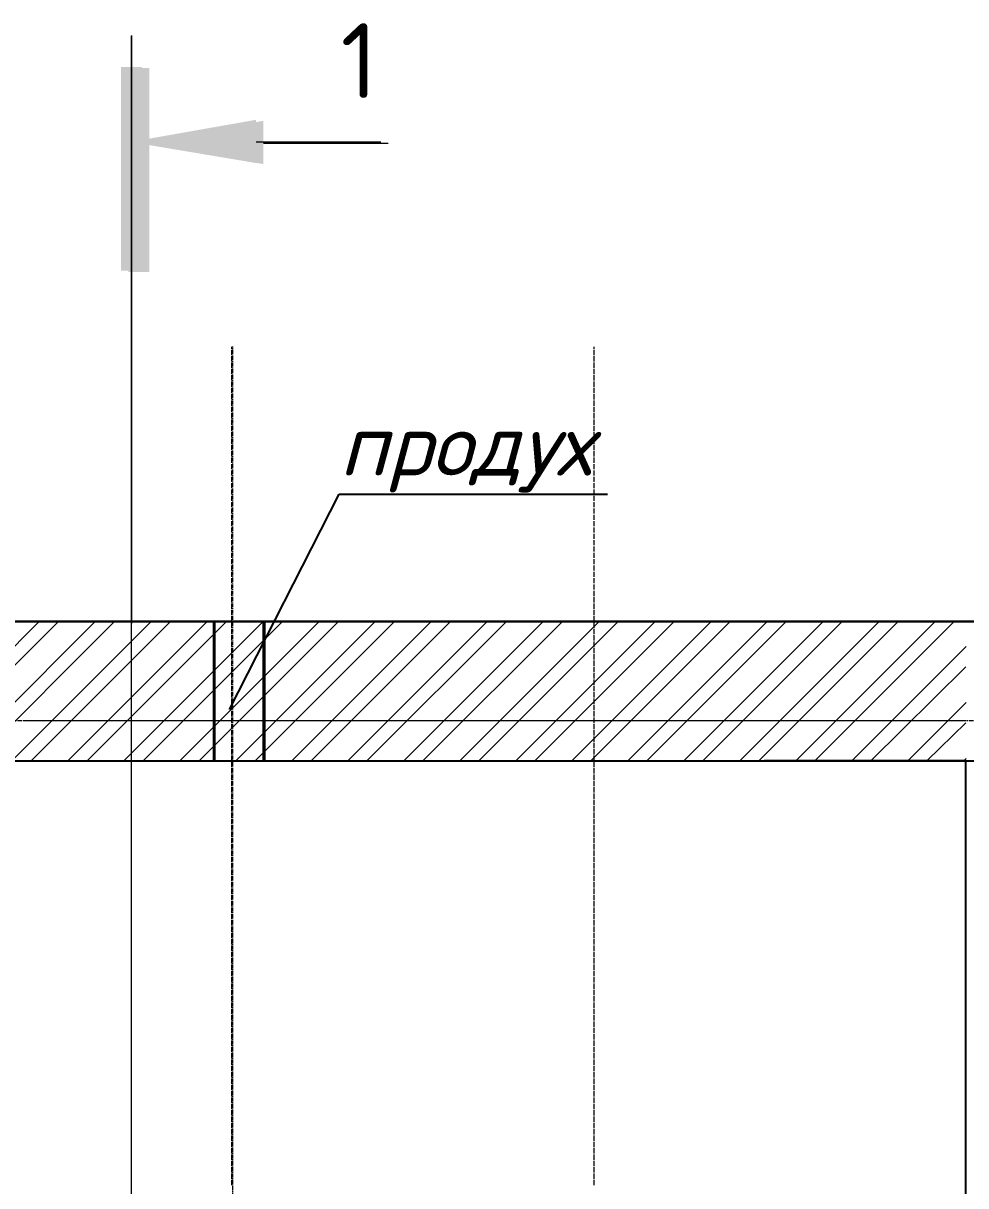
# Model space of a CAD drawing. Header units: millimetres. Extents: x -10178924 to 11692288, y -947381 to 58396.
# Drawn here: x 748519 to 752297, y -782655 to -777995 of the extents above; entities that cross this region are included whole.
import ezdxf

# ---------------------------------------------------------------- set-up
doc = ezdxf.new("R2010")
doc.units = ezdxf.units.MM
doc.linetypes.add('осевая', pattern=[50.8, 31.75, -6.35, 6.35, -6.35])
for name, color, linetype in [('PDF __0', 7, 'Continuous'), ('PDF _PDF _Разрезы', 7, 'Continuous'), ('PDF _перегородки нов.', 7, 'Continuous'), ('PDF _Стены внутр.1', 7, 'Continuous'), ('PDF _Стены.1', 7, 'Continuous'), ('Стены внутр.1', 7, 'Continuous')]:
    doc.layers.add(name, color=color, linetype=linetype)
doc.layers.add('PDF _Размеры осевые', color=7, linetype='Continuous', true_color=0x5d6970)
doc.layers.add('PDF _штриховка', color=7, linetype='Continuous', true_color=0x95834a)
for name, color, linetype, lineweight in [('PDF _Разрезы', 7, 'Continuous', 9), ('PDF _Текст', 7, 'Continuous', 5), ('перегородки нов.', 112, 'Continuous', 30), ('Размеры осевые', 153, 'Continuous', 9), ('Стены.1', 7, 'Continuous', 25), ('Текст 0.09', 250, 'Continuous', 5), ('ШТРИХОВКА', 252, 'Continuous', 15)]:
    doc.layers.add(name, color=color, linetype=linetype, lineweight=lineweight)
doc.styles.add('PDF ISOCPEUR', font='isocpeur.ttf')
doc.styles.add('НТПИ_ТИ', font='isocpeui.ttf', dxfattribs={"height": 250})

# ---------------------------------------------------------------- blocks, each defined once
blk = doc.blocks.new('A$C5282721b')
at = {"layer": 'ШТРИХОВКА', "ltscale": 100, "true_color": 0x000000, "transparency": 33554687}
h = blk.add_hatch(dxfattribs=at)
h.set_pattern_fill('ANSI31', color=18, scale=50)
h.set_pattern_definition([(45, (-79853.19, 25128.16), (-112.2532, 112.2532), [])])
h.paths.add_polyline_path([(23461.119, -5698.72), (20726.119, -5698.72), (20726.119, -6098.72), (23461.119, -6098.72), (23461.119, -6515.547), (23861.119, -6515.547), (23861.119, -5328.486), (23461.119, -5328.486)], flags=17)
h.paths.add_polyline_path([(17846.22, -11596.906), (8196.095, -11596.906), (8096.091, -11596.906), (5081.5, -11596.906), (5081.5, -12156.906), (17846.22, -12156.906), (17846.22, -11876.906)], flags=17)
h.paths.add_polyline_path([(8216.705, -5698.72), (8216.779, -6098.72), (19406.923, -6098.72), (19406.923, -5698.72)], flags=16)
h.paths.add_polyline_path([(4011.5, -12156.906), (4011.5, -11596.906), (86.923, -11596.906), (86.923, -9009.38), (86.923, -8929.368), (86.923, -6098.72), (3721.276, -6098.72), (3801.387, -6098.72), (9286.442, -6098.72), (9286.779, -5698.72), (86.923, -5698.72), (86.923, -161.943), (23461.119, -161.943), (23461.119, -4567.801), (23861.119, -4567.801), (23861.119, -3119.021), (23861.119, -2969.021), (23861.119, -161.943), (24472.507, -161.943), (29133.626, -161.943), (29283.626, -161.943), (29940.503, -161.943), (29940.503, 398.057), (-473.077, 398.057), (-473.077, -11800), (-473.077, -12156.906), (-0.293, -12156.906)])
h.paths.add_polyline_path([(23861.119, -9596.906), (23461.119, -9596.906), (23461.119, -11596.906), (18816.22, -11596.906), (18816.22, -12156.906), (23301.119, -12156.906), (23301.119, -15862.111), (25035.25, -15862.111), (25595.277, -15862.111), (25744.391, -15862.111), (25744.391, -15302.111), (23861.119, -15302.111), (23861.119, -12066.906)])
h.paths.add_polyline_path([(23461.119, -8546.906), (23861.119, -8546.906), (23861.119, -7571.566), (23461.119, -7571.566)], flags=17)
at = {"layer": 'PDF _Разрезы', "color": 18, "lineweight": 9, "true_color": 0x000000, "transparency": 33554687}
blk.add_lwpolyline([(26590.978, -58613.553), (26594.843, 2746.034)], dxfattribs=at)
at = {"layer": 'перегородки нов.', "color": 18, "ltscale": 100, "true_color": 0x000000, "transparency": 33554687}
for p, q in [((26927.009, -161.943), (26927.009, 398.057)), ((27127.009, -161.943), (27127.009, 398.057))]:
    blk.add_line(p, q, dxfattribs=at)
at = {"layer": 'Размеры осевые', "color": 251, "linetype": 'осевая', "ltscale": 0.5, "transparency": 33554687}
for p, q in [((27000, -52200), (27000, 1500)), ((-9750, 0), (57900, 0))]:
    blk.add_line(p, q, dxfattribs=at)
at = {"layer": 'Стены внутр.1', "color": 18, "true_color": 0x000000, "transparency": 33554687}
blk.add_line((29283.626, -161.943), (29133.626, -161.943), dxfattribs=at)
at = {"layer": 'Стены.1', "color": 18, "linetype": 'Continuous', "true_color": 0x000000, "transparency": 33554687}
blk.add_line((29940.503, -161.943), (29283.626, -161.943), dxfattribs=at)
at = {"layer": 'Стены.1', "color": 18, "linetype": 'Continuous', "true_color": 0x000000, "transparency": 33554687, "flags": 128}
for points in [[(-473.077, 398.057), (54269.391, 398.057)], [(86.923, -161.943), (53709.391, -161.943)], [(24622.507, -161.943), (29133.626, -161.943)], [(29283.626, -161.943), (29940.503, -161.943)]]:
    blk.add_lwpolyline(points, dxfattribs=at)
at = {"layer": 'Текст 0.09', "color": 7, "linetype": 'ByBlock', "lineweight": -2, "ltscale": 100, "transparency": 33554687}
blk.add_line((27426.479, 907.389), (27426.839, 907.389), dxfattribs=at)
blk.add_line((27426.479, 907.389), (27426.839, 907.389), dxfattribs=at)
for points in [[(26987.08, 45.11), (27426.479, 907.389)], [(26987.08, 45.11), (27426.479, 907.389)], [(27426.839, 907.389), (28502.118, 907.389)], [(27426.839, 907.389), (28502.118, 907.389)]]:
    blk.add_lwpolyline(points, dxfattribs=at)
at = {"layer": 'Текст 0.09', "color": 7, "ltscale": 100, "transparency": 33554687}
blk.add_solid([(26987.107, 45.096), (26986.998, 44.949), (26987.053, 45.123)], dxfattribs=at)
blk.add_solid([(26987.107, 45.096), (26986.998, 44.949), (26987.053, 45.123)], dxfattribs=at)
at = {"layer": 'Текст 0.09', "color": 7, "ltscale": 100, "transparency": 33554687, "insert": (27426.929, 1232.389), "char_height": 250, "attachment_point": 1, "style": 'НТПИ_ТИ'}
blk.add_mtext('продух', dxfattribs=at)
blk.add_mtext('продух', dxfattribs=at)

msp = doc.modelspace()

# ---------------------------------------------------------------- linework, layer by layer
at = {"layer": 'PDF __0', "lineweight": 9}
msp.add_lwpolyline([(749481.7, -778474.8), (749981.2, -778474.8)], dxfattribs=at)
at = {"layer": 'PDF __0', "transparency": 33554559}
for points in [[(748939.8, -778991.3), (748939.8, -778174.3), (749024.5, -778991.3)], [(748939.8, -778174.3), (749024.5, -778991.3), (749024.5, -778174.3)], [(748977.9, -778474.8), (749481.7, -778559.5), (749481.7, -778385.9)]]:
    msp.add_solid(points, dxfattribs=at)
at = {"layer": 'PDF _PDF _Разрезы', "lineweight": 9}
for points in [[(748948.3, -839405.6), (748952.5, -778045.5)], [(749452.1, -778470.6), (749951.6, -778470.6)]]:
    msp.add_lwpolyline(points, dxfattribs=at)
at = {"layer": 'PDF _PDF _Разрезы', "transparency": 33554559}
for points in [[(748910.2, -778987), (748910.2, -778170), (748994.9, -778987)], [(748910.2, -778170), (748994.9, -778987), (748994.9, -778170)], [(748948.3, -778470.6), (749452.1, -778555.2), (749452.1, -778381.7)]]:
    msp.add_solid(points, dxfattribs=at)
at = {"layer": 'PDF _перегородки нов.', "lineweight": 30}
for points in [[(749282.7, -780951.3), (749282.7, -780392.5)], [(749481.7, -780951.3), (749481.7, -780392.5)]]:
    msp.add_lwpolyline(points, dxfattribs=at)
at = {"layer": 'PDF _Размеры осевые', "lineweight": 9}
for points in [[(749354.7, -779300.3), (749354.7, -779291.8)], [(749354.7, -779325.7), (749354.7, -779308.8), (749354.7, -779304.5)], [(749354.7, -779351.1), (749354.7, -779334.2), (749354.7, -779329.9)], [(750806.8, -779300.3), (750806.8, -779291.8)], [(750806.8, -779325.7), (750806.8, -779308.8), (750806.8, -779304.5)], [(750806.8, -779351.1), (750806.8, -779334.2), (750806.8, -779329.9)], [(749354.7, -779376.5), (749354.7, -779359.6), (749354.7, -779355.3)], [(749354.7, -779401.9), (749354.7, -779385), (749354.7, -779380.7)], [(750806.8, -779376.5), (750806.8, -779359.6), (750806.8, -779355.3)], [(750806.8, -779401.9), (750806.8, -779385), (750806.8, -779380.7)], [(749354.7, -779427.3), (749354.7, -779410.4), (749354.7, -779406.1)], [(750806.8, -779427.3), (750806.8, -779410.4), (750806.8, -779406.1)], [(749354.7, -779452.7), (749354.7, -779435.8), (749354.7, -779431.5)], [(749354.7, -779478.1), (749354.7, -779461.2), (749354.7, -779456.9)], [(750806.8, -779452.7), (750806.8, -779435.8), (750806.8, -779431.5)], [(750806.8, -779478.1), (750806.8, -779461.2), (750806.8, -779456.9)], [(749354.7, -779503.5), (749354.7, -779486.6), (749354.7, -779482.3)], [(749354.7, -779528.9), (749354.7, -779512), (749354.7, -779507.7)], [(750806.8, -779503.5), (750806.8, -779486.6), (750806.8, -779482.3)], [(750806.8, -779528.9), (750806.8, -779512), (750806.8, -779507.7)], [(749354.7, -779554.3), (749354.7, -779537.4), (749354.7, -779533.1)], [(749354.7, -779579.7), (749354.7, -779562.8), (749354.7, -779558.5)], [(750806.8, -779554.3), (750806.8, -779537.4), (750806.8, -779533.1)], [(750806.8, -779579.7), (750806.8, -779562.8), (750806.8, -779558.5)], [(749354.7, -779605.1), (749354.7, -779588.2), (749354.7, -779583.9)], [(749354.7, -779630.5), (749354.7, -779613.6), (749354.7, -779609.3)], [(750806.8, -779605.1), (750806.8, -779588.2), (750806.8, -779583.9)], [(750806.8, -779630.5), (750806.8, -779613.6), (750806.8, -779609.3)], [(749354.7, -779655.9), (749354.7, -779639), (749354.7, -779634.7)], [(749354.7, -779681.3), (749354.7, -779664.4), (749354.7, -779660.1)], [(750806.8, -779655.9), (750806.8, -779639), (750806.8, -779634.7)], [(750806.8, -779681.3), (750806.8, -779664.4), (750806.8, -779660.1)], [(749354.7, -779706.7), (749354.7, -779689.8), (749354.7, -779685.5)], [(750806.8, -779706.7), (750806.8, -779689.8), (750806.8, -779685.5)], [(749354.7, -779732.1), (749354.7, -779715.2), (749354.7, -779710.9)], [(749354.7, -779757.5), (749354.7, -779740.6), (749354.7, -779736.3)], [(750806.8, -779732.1), (750806.8, -779715.2), (750806.8, -779710.9)], [(750806.8, -779757.5), (750806.8, -779740.6), (750806.8, -779736.3)], [(749354.7, -779782.9), (749354.7, -779766), (749354.7, -779761.7)], [(749354.7, -779808.3), (749354.7, -779791.4), (749354.7, -779787.1)], [(750806.8, -779782.9), (750806.8, -779766), (750806.8, -779761.7)], [(750806.8, -779808.3), (750806.8, -779791.4), (750806.8, -779787.1)], [(749354.7, -779833.7), (749354.7, -779816.8), (749354.7, -779812.5)], [(749354.7, -779859.1), (749354.7, -779842.2), (749354.7, -779837.9)], [(750806.8, -779833.7), (750806.8, -779816.8), (750806.8, -779812.5)], [(750806.8, -779859.1), (750806.8, -779842.2), (750806.8, -779837.9)], [(749354.7, -779884.5), (749354.7, -779867.6), (749354.7, -779863.3)], [(749354.7, -779909.9), (749354.7, -779893), (749354.7, -779888.7)], [(750806.8, -779884.5), (750806.8, -779867.6), (750806.8, -779863.3)], [(750806.8, -779909.9), (750806.8, -779893), (750806.8, -779888.7)], [(749354.7, -779935.3), (749354.7, -779918.4), (749354.7, -779914.1)], [(749354.7, -779960.7), (749354.7, -779943.8), (749354.7, -779939.5)], [(750806.8, -779935.3), (750806.8, -779918.4), (750806.8, -779914.1)], [(750806.8, -779960.7), (750806.8, -779943.8), (750806.8, -779939.5)], [(749354.7, -779986.1), (749354.7, -779969.2), (749354.7, -779964.9)], [(750806.8, -779986.1), (750806.8, -779969.2), (750806.8, -779964.9)], [(749354.7, -780011.5), (749354.7, -779994.6), (749354.7, -779990.3)], [(749354.7, -780036.9), (749354.7, -780020), (749354.7, -780015.7)], [(750806.8, -780011.5), (750806.8, -779994.6), (750806.8, -779990.3)], [(750806.8, -780036.9), (750806.8, -780020), (750806.8, -780015.7)], [(749354.7, -780062.3), (749354.7, -780045.4), (749354.7, -780041.1)], [(749354.7, -780087.7), (749354.7, -780070.8), (749354.7, -780066.5)], [(750806.8, -780062.3), (750806.8, -780045.4), (750806.8, -780041.1)], [(750806.8, -780087.7), (750806.8, -780070.8), (750806.8, -780066.5)], [(749354.7, -780113.1), (749354.7, -780096.2), (749354.7, -780091.9)], [(749354.7, -780138.5), (749354.7, -780121.6), (749354.7, -780117.3)], [(750806.8, -780113.1), (750806.8, -780096.2), (750806.8, -780091.9)], [(750806.8, -780138.5), (750806.8, -780121.6), (750806.8, -780117.3)], [(749354.7, -780163.9), (749354.7, -780147), (749354.7, -780142.7)], [(749354.7, -780189.3), (749354.7, -780172.4), (749354.7, -780168.1)], [(750806.8, -780163.9), (750806.8, -780147), (750806.8, -780142.7)], [(750806.8, -780189.3), (750806.8, -780172.4), (750806.8, -780168.1)], [(749354.7, -780214.7), (749354.7, -780197.8), (749354.7, -780193.5)], [(749354.7, -780240.1), (749354.7, -780223.2), (749354.7, -780218.9)], [(750806.8, -780214.7), (750806.8, -780197.8), (750806.8, -780193.5)], [(750806.8, -780240.1), (750806.8, -780223.2), (750806.8, -780218.9)], [(749354.7, -780265.5), (749354.7, -780248.6), (749354.7, -780244.3)], [(750806.8, -780265.5), (750806.8, -780248.6), (750806.8, -780244.3)], [(749354.7, -780290.9), (749354.7, -780274), (749354.7, -780269.7)], [(749354.7, -780316.3), (749354.7, -780299.4), (749354.7, -780295.1)], [(750806.8, -780290.9), (750806.8, -780274), (750806.8, -780269.7)], [(750806.8, -780316.3), (750806.8, -780299.4), (750806.8, -780295.1)], [(749354.7, -780341.7), (749354.7, -780324.8), (749354.7, -780320.5)], [(749354.7, -780367.1), (749354.7, -780350.2), (749354.7, -780345.9)], [(750806.8, -780341.7), (750806.8, -780324.8), (750806.8, -780320.5)], [(750806.8, -780367.1), (750806.8, -780350.2), (750806.8, -780345.9)], [(749354.7, -780392.5), (749354.7, -780375.6), (749354.7, -780371.3)], [(749354.7, -780417.9), (749354.7, -780401), (749354.7, -780396.7)], [(750806.8, -780392.5), (750806.8, -780375.6), (750806.8, -780371.3)], [(750806.8, -780417.9), (750806.8, -780401), (750806.8, -780396.7)], [(749354.7, -780443.3), (749354.7, -780426.4), (749354.7, -780422.1)], [(749354.7, -780468.7), (749354.7, -780451.8), (749354.7, -780447.5)], [(750806.8, -780443.3), (750806.8, -780426.4), (750806.8, -780422.1)], [(750806.8, -780468.7), (750806.8, -780451.8), (750806.8, -780447.5)], [(749354.7, -780494.1), (749354.7, -780477.2), (749354.7, -780472.9)], [(749354.7, -780519.5), (749354.7, -780502.6), (749354.7, -780498.3)], [(750806.8, -780494.1), (750806.8, -780477.2), (750806.8, -780472.9)], [(750806.8, -780519.5), (750806.8, -780502.6), (750806.8, -780498.3)], [(749354.7, -780544.9), (749354.7, -780528), (749354.7, -780523.7)], [(750806.8, -780544.9), (750806.8, -780528), (750806.8, -780523.7)], [(749354.7, -780570.3), (749354.7, -780553.4), (749354.7, -780549.1)], [(749354.7, -780595.7), (749354.7, -780578.8), (749354.7, -780574.5)], [(750806.8, -780570.3), (750806.8, -780553.4), (750806.8, -780549.1)], [(750806.8, -780595.7), (750806.8, -780578.8), (750806.8, -780574.5)], [(749354.7, -780621.1), (749354.7, -780604.2), (749354.7, -780599.9)], [(749354.7, -780646.5), (749354.7, -780629.6), (749354.7, -780625.3)], [(750806.8, -780621.1), (750806.8, -780604.2), (750806.8, -780599.9)], [(750806.8, -780646.5), (750806.8, -780629.6), (750806.8, -780625.3)], [(749354.7, -780671.9), (749354.7, -780655), (749354.7, -780650.7)], [(749354.7, -780697.3), (749354.7, -780680.4), (749354.7, -780676.1)], [(750806.8, -780671.9), (750806.8, -780655), (750806.8, -780650.7)], [(750806.8, -780697.3), (750806.8, -780680.4), (750806.8, -780676.1)], [(749354.7, -780722.7), (749354.7, -780705.8), (749354.7, -780701.5)], [(749354.7, -780748.1), (749354.7, -780731.2), (749354.7, -780726.9)], [(750806.8, -780722.7), (750806.8, -780705.8), (750806.8, -780701.5)], [(750806.8, -780748.1), (750806.8, -780731.2), (750806.8, -780726.9)], [(749354.7, -780773.5), (749354.7, -780756.6), (749354.7, -780752.3)], [(749354.7, -780798.9), (749354.7, -780782), (749354.7, -780777.7)], [(750806.8, -780773.5), (750806.8, -780756.6), (750806.8, -780752.3)], [(750806.8, -780798.9), (750806.8, -780782), (750806.8, -780777.7)], [(748520.7, -780790.4), (748533.4, -780790.4)], [(748537.7, -780790.4), (748541.9, -780790.4)], [(748546.1, -780790.4), (748558.8, -780790.4)], [(748563.1, -780790.4), (748567.3, -780790.4)], [(748571.5, -780790.4), (748584.2, -780790.4)], [(748588.5, -780790.4), (748592.7, -780790.4)], [(748596.9, -780790.4), (748609.6, -780790.4)], [(748613.9, -780790.4), (748618.1, -780790.4)], [(748622.3, -780790.4), (748635, -780790.4)], [(748639.3, -780790.4), (748643.5, -780790.4)], [(748647.7, -780790.4), (748660.4, -780790.4)], [(748664.7, -780790.4), (748668.9, -780790.4)], [(748673.1, -780790.4), (748685.8, -780790.4)], [(748690.1, -780790.4), (748694.3, -780790.4)], [(748698.5, -780790.4), (748711.2, -780790.4)], [(748715.5, -780790.4), (748719.7, -780790.4)], [(748723.9, -780790.4), (748736.6, -780790.4)], [(748740.9, -780790.4), (748745.1, -780790.4)], [(748749.3, -780790.4), (748762, -780790.4)], [(748766.3, -780790.4), (748770.5, -780790.4)], [(748774.7, -780790.4), (748787.4, -780790.4)], [(748791.7, -780790.4), (748795.9, -780790.4)], [(748800.1, -780790.4), (748812.8, -780790.4)], [(748817.1, -780790.4), (748821.3, -780790.4)], [(748825.5, -780790.4), (748838.2, -780790.4)], [(748842.5, -780790.4), (748846.7, -780790.4), (748863.6, -780790.4)], [(748867.9, -780790.4), (748872.1, -780790.4), (748889, -780790.4)], [(748893.3, -780790.4), (748897.5, -780790.4), (748914.4, -780790.4)], [(748918.7, -780790.4), (748922.9, -780790.4), (748939.8, -780790.4)], [(748944.1, -780790.4), (748948.3, -780790.4), (748965.2, -780790.4)], [(748969.5, -780790.4), (748973.7, -780790.4), (748990.6, -780790.4)], [(748994.9, -780790.4), (748999.1, -780790.4), (749016, -780790.4)], [(749020.3, -780790.4), (749024.5, -780790.4), (749041.4, -780790.4)], [(749045.7, -780790.4), (749049.9, -780790.4), (749066.8, -780790.4)], [(749071.1, -780790.4), (749075.3, -780790.4), (749092.2, -780790.4)], [(749096.5, -780790.4), (749100.7, -780790.4), (749117.6, -780790.4)], [(749121.9, -780790.4), (749126.1, -780790.4), (749143, -780790.4)], [(749147.3, -780790.4), (749151.5, -780790.4), (749168.4, -780790.4)], [(749172.7, -780790.4), (749176.9, -780790.4), (749193.8, -780790.4)], [(749198.1, -780790.4), (749202.3, -780790.4), (749219.2, -780790.4)], [(749223.5, -780790.4), (749227.7, -780790.4), (749244.6, -780790.4)], [(749248.9, -780790.4), (749253.1, -780790.4), (749270, -780790.4)], [(749274.3, -780790.4), (749278.5, -780790.4), (749295.4, -780790.4)], [(749299.7, -780790.4), (749303.9, -780790.4), (749320.8, -780790.4)], [(749325.1, -780790.4), (749329.3, -780790.4), (749346.2, -780790.4)], [(749350.5, -780790.4), (749354.7, -780790.4), (749371.6, -780790.4)], [(749354.7, -780824.3), (749354.7, -780807.4), (749354.7, -780803.1)], [(749375.9, -780790.4), (749380.1, -780790.4), (749397, -780790.4)], [(749401.3, -780790.4), (749405.5, -780790.4), (749422.4, -780790.4)], [(749426.7, -780790.4), (749430.9, -780790.4), (749447.8, -780790.4)], [(749452.1, -780790.4), (749456.3, -780790.4), (749473.2, -780790.4)], [(749477.5, -780790.4), (749481.7, -780790.4), (749498.6, -780790.4)], [(749502.9, -780790.4), (749507.1, -780790.4), (749524, -780790.4)], [(749528.3, -780790.4), (749532.5, -780790.4), (749549.4, -780790.4)], [(749553.7, -780790.4), (749557.9, -780790.4), (749574.8, -780790.4)], [(749579.1, -780790.4), (749583.3, -780790.4), (749600.2, -780790.4)], [(749604.5, -780790.4), (749608.7, -780790.4), (749625.6, -780790.4)], [(749629.9, -780790.4), (749634.1, -780790.4), (749651, -780790.4)], [(749655.3, -780790.4), (749659.5, -780790.4), (749676.4, -780790.4)], [(749680.7, -780790.4), (749684.9, -780790.4), (749701.8, -780790.4)], [(749706.1, -780790.4), (749710.3, -780790.4), (749727.2, -780790.4)], [(749731.5, -780790.4), (749735.7, -780790.4), (749752.6, -780790.4)], [(749756.9, -780790.4), (749761.1, -780790.4), (749778, -780790.4)], [(749782.3, -780790.4), (749786.5, -780790.4), (749803.4, -780790.4)], [(749807.7, -780790.4), (749811.9, -780790.4), (749828.8, -780790.4)], [(749833.1, -780790.4), (749837.3, -780790.4), (749854.2, -780790.4)], [(749858.5, -780790.4), (749862.7, -780790.4), (749879.6, -780790.4)], [(749883.9, -780790.4), (749888.1, -780790.4), (749905, -780790.4)], [(749909.3, -780790.4), (749913.5, -780790.4), (749930.4, -780790.4)], [(749934.7, -780790.4), (749938.9, -780790.4), (749955.8, -780790.4)], [(749960.1, -780790.4), (749964.3, -780790.4), (749981.2, -780790.4)], [(749985.5, -780790.4), (749989.7, -780790.4), (750006.6, -780790.4)], [(750010.9, -780790.4), (750015.1, -780790.4), (750032, -780790.4)], [(750036.3, -780790.4), (750040.5, -780790.4), (750057.4, -780790.4)], [(750061.7, -780790.4), (750065.9, -780790.4), (750082.8, -780790.4)], [(750087.1, -780790.4), (750091.3, -780790.4), (750108.2, -780790.4)], [(750112.5, -780790.4), (750116.7, -780790.4), (750133.6, -780790.4)], [(750137.9, -780790.4), (750142.1, -780790.4), (750159, -780790.4)], [(750163.3, -780790.4), (750167.5, -780790.4), (750184.4, -780790.4)], [(750188.7, -780790.4), (750192.9, -780790.4), (750209.8, -780790.4)], [(750214.1, -780790.4), (750218.3, -780790.4), (750235.2, -780790.4)], [(750239.5, -780790.4), (750243.7, -780790.4), (750260.6, -780790.4)], [(750264.9, -780790.4), (750269.1, -780790.4), (750286, -780790.4)], [(750290.3, -780790.4), (750294.5, -780790.4), (750311.4, -780790.4)], [(750315.7, -780790.4), (750319.9, -780790.4), (750336.8, -780790.4)], [(750341.1, -780790.4), (750345.3, -780790.4), (750362.2, -780790.4)], [(750366.5, -780790.4), (750370.7, -780790.4), (750387.6, -780790.4)], [(750391.9, -780790.4), (750396.1, -780790.4), (750413, -780790.4)], [(750417.3, -780790.4), (750421.5, -780790.4), (750438.4, -780790.4)], [(750442.7, -780790.4), (750446.9, -780790.4), (750463.8, -780790.4)], [(750468.1, -780790.4), (750472.3, -780790.4), (750489.2, -780790.4)], [(750493.5, -780790.4), (750497.7, -780790.4), (750514.6, -780790.4)], [(750518.9, -780790.4), (750523.1, -780790.4), (750540.1, -780790.4)], [(750544.3, -780790.4), (750548.5, -780790.4), (750565.5, -780790.4)], [(750569.7, -780790.4), (750573.9, -780790.4), (750590.8, -780790.4)], [(750595.1, -780790.4), (750599.3, -780790.4), (750616.2, -780790.4)], [(750620.5, -780790.4), (750624.7, -780790.4), (750641.6, -780790.4)], [(750645.9, -780790.4), (750650.1, -780790.4), (750667.1, -780790.4)], [(750671.3, -780790.4), (750675.5, -780790.4), (750692.5, -780790.4)], [(750696.7, -780790.4), (750700.9, -780790.4), (750717.8, -780790.4)], [(750722.1, -780790.4), (750726.3, -780790.4), (750743.3, -780790.4)], [(750747.5, -780790.4), (750751.7, -780790.4), (750768.7, -780790.4)], [(750772.9, -780790.4), (750777.1, -780790.4), (750794.1, -780790.4)], [(750798.3, -780790.4), (750802.5, -780790.4), (750819.5, -780790.4)], [(750806.8, -780824.3), (750806.8, -780807.4), (750806.8, -780803.1)], [(750823.7, -780790.4), (750827.9, -780790.4), (750844.8, -780790.4)], [(750849.1, -780790.4), (750853.3, -780790.4), (750870.3, -780790.4)], [(750874.5, -780790.4), (750878.7, -780790.4), (750895.7, -780790.4)], [(750899.9, -780790.4), (750904.1, -780790.4), (750921.1, -780790.4)], [(750925.3, -780790.4), (750929.5, -780790.4), (750946.5, -780790.4)], [(750950.7, -780790.4), (750954.9, -780790.4), (750971.9, -780790.4)], [(750976.1, -780790.4), (750980.3, -780790.4), (750997.3, -780790.4)], [(751001.5, -780790.4), (751005.7, -780790.4), (751022.7, -780790.4)], [(751026.9, -780790.4), (751031.1, -780790.4), (751048.1, -780790.4)], [(751052.3, -780790.4), (751056.5, -780790.4), (751073.5, -780790.4)], [(751077.7, -780790.4), (751081.9, -780790.4), (751098.9, -780790.4)], [(751103.1, -780790.4), (751107.3, -780790.4), (751124.3, -780790.4)], [(751128.5, -780790.4), (751132.7, -780790.4), (751149.7, -780790.4)], [(751153.9, -780790.4), (751158.1, -780790.4), (751175.1, -780790.4)], [(751179.3, -780790.4), (751183.5, -780790.4), (751200.5, -780790.4)], [(751204.7, -780790.4), (751208.9, -780790.4), (751225.9, -780790.4)], [(751230.1, -780790.4), (751234.3, -780790.4), (751251.3, -780790.4)], [(751255.5, -780790.4), (751259.7, -780790.4), (751276.7, -780790.4)], [(751280.9, -780790.4), (751285.1, -780790.4), (751302.1, -780790.4)], [(751306.3, -780790.4), (751310.5, -780790.4), (751327.5, -780790.4)], [(751331.7, -780790.4), (751335.9, -780790.4), (751352.9, -780790.4)], [(751357.1, -780790.4), (751361.3, -780790.4), (751378.3, -780790.4)], [(751382.5, -780790.4), (751386.7, -780790.4), (751403.7, -780790.4)], [(751407.9, -780790.4), (751412.1, -780790.4), (751429.1, -780790.4)], [(751433.3, -780790.4), (751437.5, -780790.4), (751454.5, -780790.4)], [(751458.7, -780790.4), (751462.9, -780790.4), (751479.9, -780790.4)], [(751484.1, -780790.4), (751488.3, -780790.4), (751505.3, -780790.4)], [(751509.5, -780790.4), (751513.7, -780790.4), (751530.7, -780790.4)], [(751534.9, -780790.4), (751539.1, -780790.4), (751556.1, -780790.4)], [(751560.3, -780790.4), (751564.5, -780790.4), (751581.5, -780790.4)], [(751585.7, -780790.4), (751589.9, -780790.4), (751606.9, -780790.4)], [(751611.1, -780790.4), (751615.3, -780790.4), (751632.3, -780790.4)], [(751636.5, -780790.4), (751640.7, -780790.4), (751657.7, -780790.4)], [(751661.9, -780790.4), (751666.1, -780790.4), (751683.1, -780790.4)], [(751687.3, -780790.4), (751691.5, -780790.4), (751708.5, -780790.4)], [(751712.7, -780790.4), (751716.9, -780790.4), (751733.9, -780790.4)], [(751738.1, -780790.4), (751742.3, -780790.4), (751759.3, -780790.4)], [(751763.5, -780790.4), (751767.7, -780790.4), (751784.7, -780790.4)], [(751788.9, -780790.4), (751793.1, -780790.4), (751810.1, -780790.4)], [(751814.3, -780790.4), (751818.5, -780790.4), (751835.5, -780790.4)], [(751839.7, -780790.4), (751843.9, -780790.4), (751860.9, -780790.4)], [(751865.1, -780790.4), (751869.3, -780790.4), (751886.3, -780790.4)], [(751890.5, -780790.4), (751894.7, -780790.4), (751911.7, -780790.4)], [(751915.9, -780790.4), (751920.1, -780790.4), (751937.1, -780790.4)], [(751941.3, -780790.4), (751945.5, -780790.4), (751962.5, -780790.4)], [(751966.7, -780790.4), (751970.9, -780790.4), (751987.9, -780790.4)], [(751992.1, -780790.4), (751996.3, -780790.4), (752013.3, -780790.4)], [(752017.5, -780790.4), (752021.7, -780790.4), (752038.7, -780790.4)], [(752042.9, -780790.4), (752047.1, -780790.4), (752064.1, -780790.4)], [(752068.3, -780790.4), (752072.5, -780790.4), (752089.5, -780790.4)], [(752093.7, -780790.4), (752097.9, -780790.4), (752114.9, -780790.4)], [(752119.1, -780790.4), (752123.3, -780790.4), (752140.3, -780790.4)], [(752144.5, -780790.4), (752148.7, -780790.4), (752165.7, -780790.4)], [(752169.9, -780790.4), (752174.1, -780790.4), (752191.1, -780790.4)], [(752195.3, -780790.4), (752199.5, -780790.4), (752216.5, -780790.4)], [(752220.7, -780790.4), (752224.9, -780790.4), (752241.9, -780790.4)], [(752246.1, -780790.4), (752250.3, -780790.4), (752267.3, -780790.4)], [(752271.5, -780790.4), (752275.7, -780790.4), (752292.7, -780790.4)], [(749354.7, -780849.7), (749354.7, -780832.8), (749354.7, -780828.5)], [(749354.7, -780875.1), (749354.7, -780858.2), (749354.7, -780853.9)], [(750806.8, -780849.7), (750806.8, -780832.8), (750806.8, -780828.5)], [(750806.8, -780875.1), (750806.8, -780858.2), (750806.8, -780853.9)], [(749354.7, -780900.5), (749354.7, -780883.6), (749354.7, -780879.3)], [(749354.7, -780925.9), (749354.7, -780909), (749354.7, -780904.7)], [(750806.8, -780900.5), (750806.8, -780883.6), (750806.8, -780879.3)], [(750806.8, -780925.9), (750806.8, -780909), (750806.8, -780904.7)], [(749354.7, -780951.3), (749354.7, -780934.4), (749354.7, -780930.1)], [(749354.7, -780976.7), (749354.7, -780959.8), (749354.7, -780955.5)], [(750806.8, -780951.3), (750806.8, -780934.4), (750806.8, -780930.1)], [(750806.8, -780976.7), (750806.8, -780959.8), (750806.8, -780955.5)], [(749354.7, -781002.1), (749354.7, -780985.2), (749354.7, -780980.9)], [(749354.7, -781027.5), (749354.7, -781010.6), (749354.7, -781006.3)], [(750806.8, -781002.1), (750806.8, -780985.2), (750806.8, -780980.9)], [(750806.8, -781027.5), (750806.8, -781010.6), (750806.8, -781006.3)], [(749354.7, -781052.9), (749354.7, -781036), (749354.7, -781031.7)], [(749354.7, -781078.3), (749354.7, -781061.4), (749354.7, -781057.1)], [(750806.8, -781052.9), (750806.8, -781036), (750806.8, -781031.7)], [(750806.8, -781078.3), (750806.8, -781061.4), (750806.8, -781057.1)], [(749354.7, -781103.7), (749354.7, -781086.8), (749354.7, -781082.5)], [(750806.8, -781103.7), (750806.8, -781086.8), (750806.8, -781082.5)], [(749354.7, -781129.1), (749354.7, -781112.2), (749354.7, -781107.9)], [(749354.7, -781154.5), (749354.7, -781137.6), (749354.7, -781133.3)], [(750806.8, -781129.1), (750806.8, -781112.2), (750806.8, -781107.9)], [(750806.8, -781154.5), (750806.8, -781137.6), (750806.8, -781133.3)], [(749354.7, -781179.9), (749354.7, -781163), (749354.7, -781158.7)], [(749354.7, -781205.3), (749354.7, -781188.4), (749354.7, -781184.1)], [(750806.8, -781179.9), (750806.8, -781163), (750806.8, -781158.7)], [(750806.8, -781205.3), (750806.8, -781188.4), (750806.8, -781184.1)], [(749354.7, -781230.7), (749354.7, -781213.8), (749354.7, -781209.5)], [(749354.7, -781256.1), (749354.7, -781239.2), (749354.7, -781234.9)], [(750806.8, -781230.7), (750806.8, -781213.8), (750806.8, -781209.5)], [(750806.8, -781256.1), (750806.8, -781239.2), (750806.8, -781234.9)], [(749354.7, -781281.5), (749354.7, -781264.6), (749354.7, -781260.3)], [(749354.7, -781306.9), (749354.7, -781290), (749354.7, -781285.7)], [(750806.8, -781281.5), (750806.8, -781264.6), (750806.8, -781260.3)], [(750806.8, -781306.9), (750806.8, -781290), (750806.8, -781285.7)], [(749354.7, -781332.3), (749354.7, -781315.4), (749354.7, -781311.1)], [(749354.7, -781357.7), (749354.7, -781340.8), (749354.7, -781336.6)], [(750806.8, -781332.3), (750806.8, -781315.4), (750806.8, -781311.1)], [(750806.8, -781357.7), (750806.8, -781340.8), (750806.8, -781336.6)], [(749354.7, -781383.1), (749354.7, -781366.2), (749354.7, -781362)], [(750806.8, -781383.1), (750806.8, -781366.2), (750806.8, -781362)], [(749354.7, -781408.5), (749354.7, -781391.6), (749354.7, -781387.3)], [(749354.7, -781433.9), (749354.7, -781417), (749354.7, -781412.7)], [(750806.8, -781408.5), (750806.8, -781391.6), (750806.8, -781387.3)], [(750806.8, -781433.9), (750806.8, -781417), (750806.8, -781412.7)], [(749354.7, -781459.3), (749354.7, -781442.4), (749354.7, -781438.1)], [(749354.7, -781484.7), (749354.7, -781467.8), (749354.7, -781463.6)], [(750806.8, -781459.3), (750806.8, -781442.4), (750806.8, -781438.1)], [(750806.8, -781484.7), (750806.8, -781467.8), (750806.8, -781463.6)], [(749354.7, -781510.1), (749354.7, -781493.2), (749354.7, -781489)], [(749354.7, -781535.5), (749354.7, -781518.6), (749354.7, -781514.3)], [(750806.8, -781510.1), (750806.8, -781493.2), (750806.8, -781489)], [(750806.8, -781535.5), (750806.8, -781518.6), (750806.8, -781514.3)], [(749354.7, -781560.9), (749354.7, -781544), (749354.7, -781539.7)], [(749354.7, -781586.3), (749354.7, -781569.4), (749354.7, -781565.2)], [(750806.8, -781560.9), (750806.8, -781544), (750806.8, -781539.7)], [(750806.8, -781586.3), (750806.8, -781569.4), (750806.8, -781565.2)], [(749354.7, -781611.7), (749354.7, -781594.8), (749354.7, -781590.6)], [(749354.7, -781637.1), (749354.7, -781620.2), (749354.7, -781616)], [(750806.8, -781611.7), (750806.8, -781594.8), (750806.8, -781590.6)], [(750806.8, -781637.1), (750806.8, -781620.2), (750806.8, -781616)], [(749354.7, -781662.5), (749354.7, -781645.6), (749354.7, -781641.3)], [(750806.8, -781662.5), (750806.8, -781645.6), (750806.8, -781641.3)], [(749354.7, -781687.9), (749354.7, -781671), (749354.7, -781666.7)], [(749354.7, -781713.3), (749354.7, -781696.4), (749354.7, -781692.2)], [(750806.8, -781687.9), (750806.8, -781671), (750806.8, -781666.7)], [(750806.8, -781713.3), (750806.8, -781696.4), (750806.8, -781692.2)], [(749354.7, -781738.7), (749354.7, -781721.8), (749354.7, -781717.6)], [(749354.7, -781764.1), (749354.7, -781747.2), (749354.7, -781743)], [(750806.8, -781738.7), (750806.8, -781721.8), (750806.8, -781717.6)], [(750806.8, -781764.1), (750806.8, -781747.2), (750806.8, -781743)], [(749354.7, -781789.5), (749354.7, -781772.6), (749354.7, -781768.4)], [(749354.7, -781814.9), (749354.7, -781798), (749354.7, -781793.8)], [(750806.8, -781789.5), (750806.8, -781772.6), (750806.8, -781768.4)], [(750806.8, -781814.9), (750806.8, -781798), (750806.8, -781793.8)], [(749354.7, -781840.3), (749354.7, -781823.4), (749354.7, -781819.2)], [(749354.7, -781865.7), (749354.7, -781848.8), (749354.7, -781844.6)], [(750806.8, -781840.3), (750806.8, -781823.4), (750806.8, -781819.2)], [(750806.8, -781865.7), (750806.8, -781848.8), (750806.8, -781844.6)], [(749354.7, -781891.1), (749354.7, -781874.2), (749354.7, -781870)], [(749354.7, -781916.5), (749354.7, -781899.6), (749354.7, -781895.4)], [(750806.8, -781891.1), (750806.8, -781874.2), (750806.8, -781870)], [(750806.8, -781916.5), (750806.8, -781899.6), (750806.8, -781895.4)], [(749354.7, -781941.9), (749354.7, -781925), (749354.7, -781920.8)], [(750806.8, -781941.9), (750806.8, -781925), (750806.8, -781920.8)], [(749354.7, -781967.3), (749354.7, -781950.4), (749354.7, -781946.2)], [(749354.7, -781992.7), (749354.7, -781975.8), (749354.7, -781971.6)], [(750806.8, -781967.3), (750806.8, -781950.4), (750806.8, -781946.2)], [(750806.8, -781992.7), (750806.8, -781975.8), (750806.8, -781971.6)], [(749354.7, -782018.1), (749354.7, -782001.2), (749354.7, -781997)], [(749354.7, -782043.5), (749354.7, -782026.6), (749354.7, -782022.4)], [(750806.8, -782018.1), (750806.8, -782001.2), (750806.8, -781997)], [(750806.8, -782043.5), (750806.8, -782026.6), (750806.8, -782022.4)], [(749354.7, -782068.9), (749354.7, -782052), (749354.7, -782047.8)], [(749354.7, -782094.3), (749354.7, -782077.4), (749354.7, -782073.2)], [(750806.8, -782068.9), (750806.8, -782052), (750806.8, -782047.8)], [(750806.8, -782094.3), (750806.8, -782077.4), (750806.8, -782073.2)], [(749354.7, -782119.7), (749354.7, -782102.8), (749354.7, -782098.6)], [(749354.7, -782145.1), (749354.7, -782128.2), (749354.7, -782124)], [(750806.8, -782119.7), (750806.8, -782102.8), (750806.8, -782098.6)], [(750806.8, -782145.1), (750806.8, -782128.2), (750806.8, -782124)], [(749354.7, -782170.5), (749354.7, -782153.6), (749354.7, -782149.4)], [(749354.7, -782195.9), (749354.7, -782179), (749354.7, -782174.8)], [(750806.8, -782170.5), (750806.8, -782153.6), (750806.8, -782149.4)], [(750806.8, -782195.9), (750806.8, -782179), (750806.8, -782174.8)], [(749354.7, -782221.3), (749354.7, -782204.4), (749354.7, -782200.2)], [(750806.8, -782221.3), (750806.8, -782204.4), (750806.8, -782200.2)], [(749354.7, -782246.7), (749354.7, -782229.8), (749354.7, -782225.6)], [(749354.7, -782272.1), (749354.7, -782255.2), (749354.7, -782251)], [(750806.8, -782246.7), (750806.8, -782229.8), (750806.8, -782225.6)], [(750806.8, -782272.1), (750806.8, -782255.2), (750806.8, -782251)], [(749354.7, -782297.5), (749354.7, -782280.6), (749354.7, -782276.4)], [(749354.7, -782322.9), (749354.7, -782306), (749354.7, -782301.8)], [(750806.8, -782297.5), (750806.8, -782280.6), (750806.8, -782276.4)], [(750806.8, -782322.9), (750806.8, -782306), (750806.8, -782301.8)], [(749354.7, -782348.3), (749354.7, -782331.4), (749354.7, -782327.2)], [(749354.7, -782373.7), (749354.7, -782356.8), (749354.7, -782352.6)], [(750806.8, -782348.3), (750806.8, -782331.4), (750806.8, -782327.2)], [(750806.8, -782373.7), (750806.8, -782356.8), (750806.8, -782352.6)], [(749354.7, -782399.1), (749354.7, -782382.2), (749354.7, -782378)], [(749354.7, -782424.5), (749354.7, -782407.6), (749354.7, -782403.4)], [(750806.8, -782399.1), (750806.8, -782382.2), (750806.8, -782378)], [(750806.8, -782424.5), (750806.8, -782407.6), (750806.8, -782403.4)], [(749354.7, -782449.9), (749354.7, -782433), (749354.7, -782428.8)], [(749354.7, -782475.3), (749354.7, -782458.4), (749354.7, -782454.2)], [(750806.8, -782449.9), (750806.8, -782433), (750806.8, -782428.8)], [(750806.8, -782475.3), (750806.8, -782458.4), (750806.8, -782454.2)], [(749354.7, -782500.7), (749354.7, -782483.8), (749354.7, -782479.6)], [(750806.8, -782500.7), (750806.8, -782483.8), (750806.8, -782479.6)], [(749354.7, -782526.1), (749354.7, -782509.2), (749354.7, -782505)], [(749354.7, -782551.5), (749354.7, -782534.6), (749354.7, -782530.4)], [(750806.8, -782526.1), (750806.8, -782509.2), (750806.8, -782505)], [(750806.8, -782551.5), (750806.8, -782534.6), (750806.8, -782530.4)], [(749354.7, -782576.9), (749354.7, -782560), (749354.7, -782555.8)], [(749354.7, -782602.3), (749354.7, -782585.4), (749354.7, -782581.2)], [(750806.8, -782576.9), (750806.8, -782560), (750806.8, -782555.8)], [(750806.8, -782602.3), (750806.8, -782585.4), (750806.8, -782581.2)], [(749354.7, -782627.7), (749354.7, -782610.8), (749354.7, -782606.6)], [(749354.7, -782653.1), (749354.7, -782636.2), (749354.7, -782632)], [(750806.8, -782627.7), (750806.8, -782610.8), (750806.8, -782606.6)], [(750806.8, -782653.1), (750806.8, -782636.2), (750806.8, -782632)]]:
    msp.add_lwpolyline(points, dxfattribs=at)
at = {"layer": 'PDF _Стены внутр.1', "lineweight": 25}
msp.add_lwpolyline([(751640.7, -780951.3), (751488.3, -780951.3)], dxfattribs=at)
at = {"layer": 'PDF _Стены.1', "lineweight": 25}
for points in [[(721884.4, -780392.5), (776623.8, -780392.5)], [(722443.2, -780951.3), (776060.8, -780951.3)], [(746979.8, -780951.3), (751488.1, -780951.3)], [(751640.7, -780951.3), (752296.9, -780951.3)], [(752296.9, -784312.6), (752296.9, -780951.4), (751640.7, -780951.4)]]:
    msp.add_lwpolyline(points, dxfattribs=at)
at = {"layer": 'PDF _штриховка', "color": 251, "lineweight": 5, "true_color": 0x636466}
for points in [[(748101.6, -780951.3), (748660.4, -780392.5)], [(748326, -780951.3), (748884.8, -780392.5)], [(748550.4, -780951.3), (749109.2, -780392.5)], [(748774.7, -780951.3), (749333.5, -780392.5)], [(748999.1, -780951.3), (749557.9, -780392.5)], [(749223.5, -780951.3), (749782.3, -780392.5)], [(749447.8, -780951.3), (750006.6, -780392.5)], [(749672.2, -780951.3), (750231, -780392.5)], [(749896.6, -780951.3), (750455.4, -780392.5)], [(750120.9, -780951.3), (750679.7, -780392.5)], [(750345.3, -780951.3), (750904.1, -780392.5)], [(750569.7, -780951.3), (751128.5, -780392.5)], [(750794.1, -780951.3), (751352.8, -780392.5)], [(751018.4, -780951.3), (751577.2, -780392.5)], [(751242.8, -780951.3), (751801.6, -780392.5)], [(751467.2, -780951.3), (752025.9, -780392.5)], [(751691.5, -780951.3), (752250.3, -780392.5)], [(751915.9, -780951.3), (752296.9, -780574.6)], [(752140.3, -780951.3), (752296.9, -780798.9)]]:
    msp.add_lwpolyline(points, dxfattribs=at)

# ---------------------------------------------------------------- block references
msp.add_blockref('A$C5282721b', (722358.6, -780790.4))

# ---------------------------------------------------------------- texts
at = {"layer": 'PDF _Текст', "insert": (749790.7, -778144.7), "char_height": 300, "attachment_point": 4, "style": 'PDF ISOCPEUR'}
msp.add_mtext('1', dxfattribs=at)

doc.saveas('drawing.dxf')
